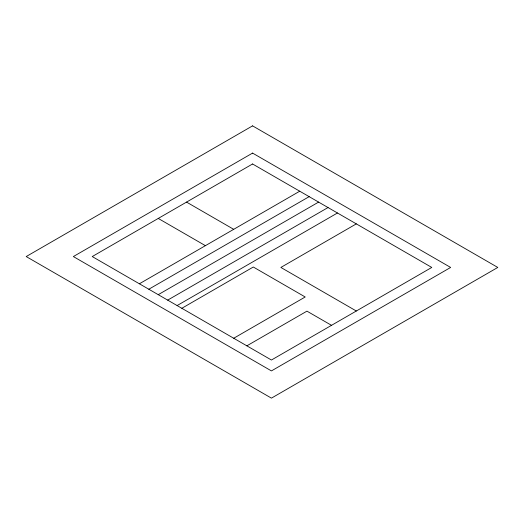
<?xml version="1.0" encoding="UTF-8"?>
<svg xmlns="http://www.w3.org/2000/svg" width="524" height="524" viewBox="0 0 524 524"><rect width="100%" height="100%" fill="white"/><g stroke="black" fill="none" stroke-linecap="round" stroke-linejoin="round"><path stroke-width="0.79" d="M139.384 283.785L299.728 191.208M148.816 289.228L309.16 196.651M158.248 294.671L318.592 202.1M167.68 300.121L328.024 207.543M177.112 305.564L337.456 212.993M181.828 308.289L253.308 267.017L305.204 296.984L233.724 338.249M356.32 223.879L280.864 267.443L356.32 311.007M246.863 345.833L306.946 311.145L331.522 325.325M186.544 202.1L233.704 229.329M158.248 218.436L205.408 245.664M252.568 125.865L26.2 256.557L271.432 398.135L497.8 267.443L252.568 125.865M252.568 153.087L73.36 256.557L271.432 370.913L450.64 267.443L252.568 153.087M252.568 163.979L92.224 256.557L271.432 360.021L431.776 267.443L252.568 163.979"/></g></svg>
